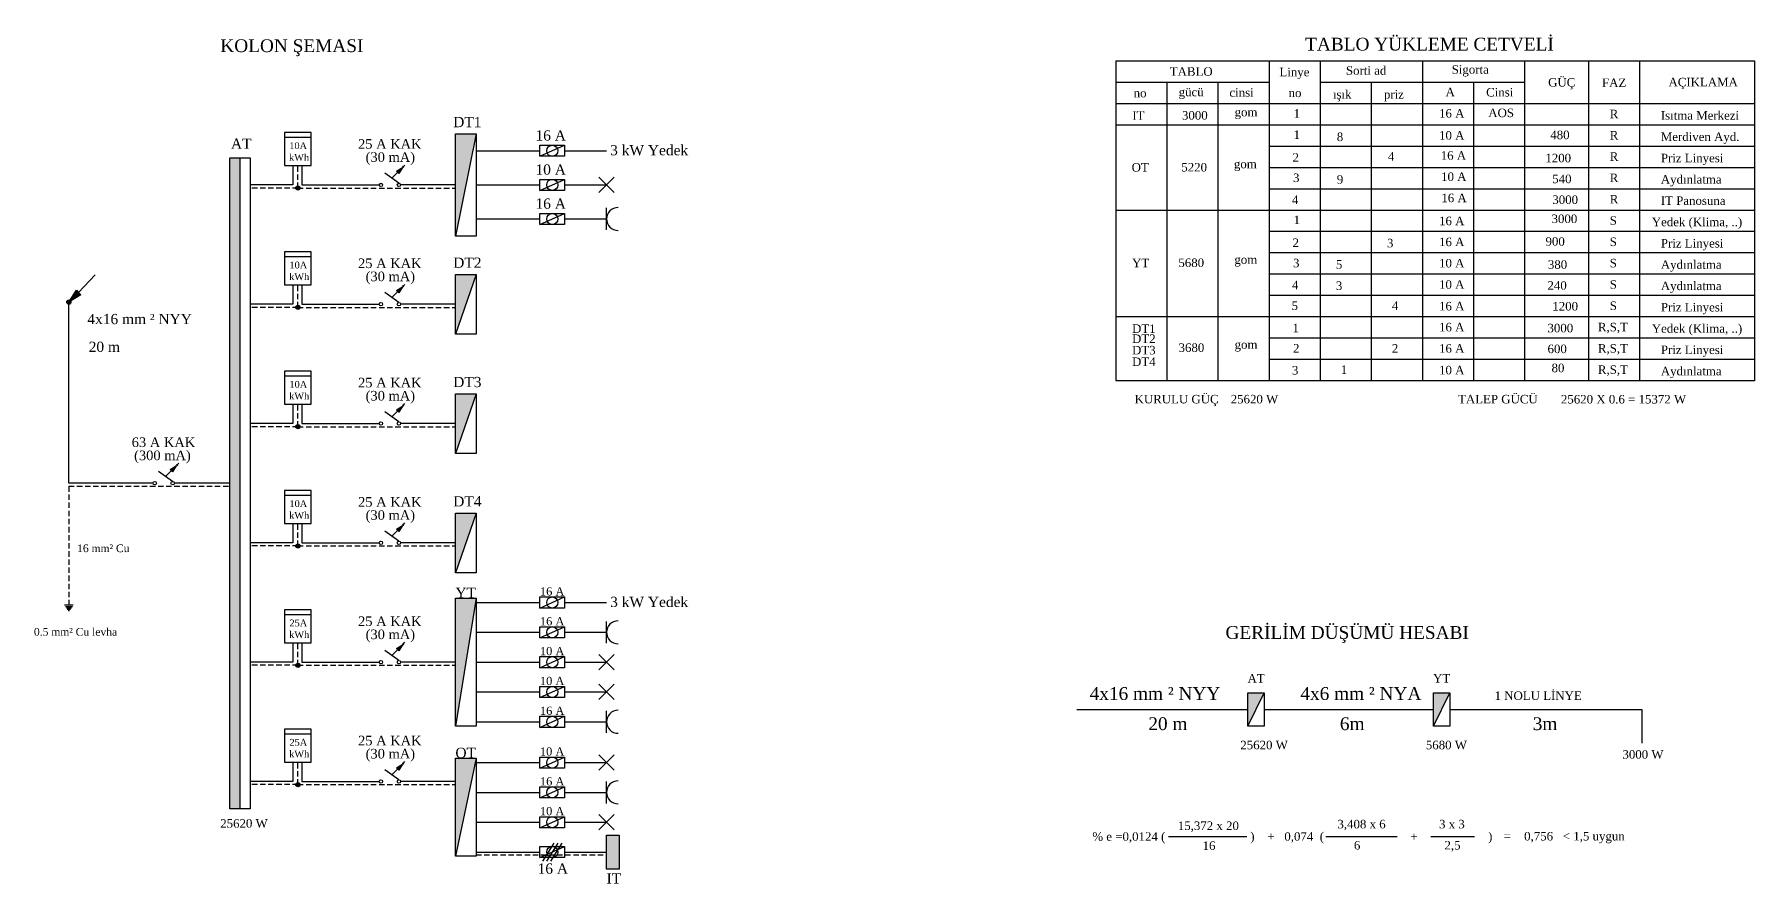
# Model space of a CAD drawing. Extents: x 17098 to 26368, y -5184 to -2184.
# Drawn here: x 21425 to 23444, y -4310 to -3314 of the extents above; entities that cross this region are included whole.
import ezdxf

# ---------------------------------------------------------------- set-up
doc = ezdxf.new("R2010")
doc.units = 0
doc.header["$MEASUREMENT"] = 0
doc.linetypes.add('DASHED2', pattern=[9.525, 6.35, -3.175])
for name, color, linetype in [('BUAT', 241, 'CONTINUOUS'), ('LINYE', 2, 'CONTINUOUS'), ('sorti', 3, 'CONTINUOUS'), ('TV', 5, 'DASHED2')]:
    doc.layers.add(name, color=color, linetype=linetype)
doc.styles.get("Standard").update_dxf_attribs({"font": 'times.ttf'})

msp = doc.modelspace()

# ---------------------------------------------------------------- hatches: boundary and pattern name
at = {"layer": 'BUAT'}
for points in [[(21476.4, -3616.8), (21473.8, -3614), (21466.3, -3625.9, -0.125099), (21467.2, -3626.7), (21479.2, -3619.5)], [(21467.5, -3628, 1), (21462.5, -3628, 1)]]:
    msp.add_hatch(color=256, dxfattribs=at).paths.add_polyline_path(points)
at = {"layer": 'LINYE'}
for points in [[(21943, -3430.4), (21919, -3430.4), (21919, -3550.4)], [(21736.4, -3494.1, 1), (21731.4, -3494.1, 1)], [(21943, -3595.4), (21919, -3595.4), (21919, -3665.4)], [(21736.4, -3634.1, 1), (21731.4, -3634.1, 1)], [(21943, -3735.4), (21919, -3735.4), (21919, -3805.4)], [(21736.4, -3774.1, 1), (21731.4, -3774.1, 1)], [(21943, -3875.4), (21919, -3875.4), (21919, -3945.4)], [(21736.4, -3914.1, 1), (21731.4, -3914.1, 1)], [(21943, -3975.4), (21919, -3975.4), (21919, -4125.4)], [(21736.4, -4054.1, 1), (21731.4, -4054.1, 1)], [(22868.3, -4086.3), (22849.2, -4086.3), (22849.2, -4125.6)], [(23086.1, -4086.3), (23067, -4086.3), (23067, -4125.6)], [(21943, -4163.2), (21919, -4163.2), (21919, -4278.2)], [(21736.4, -4194.1, 1), (21731.4, -4194.1, 1)]]:
    msp.add_hatch(color=256, dxfattribs=at).paths.add_polyline_path(points)
at = {"layer": 'sorti'}
for points in [[(21653.8, -4222.3), (21665.8, -4222.3), (21665.8, -3458.6), (21653.8, -3458.6)], [(21849.5, -3474.4), (21852.2, -3477.2), (21856.6, -3470.1)], [(21849.5, -3614.4), (21852.2, -3617.2), (21856.6, -3610.1)], [(21849.5, -3754.4), (21852.2, -3757.2), (21856.6, -3750.1)], [(21583.9, -3824.4), (21586.6, -3827.2), (21590.9, -3820.1)], [(21849.5, -3894.4), (21852.2, -3897.2), (21856.6, -3890.1)], [(21849.5, -4034.4), (21852.2, -4037.2), (21856.6, -4030.1)], [(21849.5, -4174.4), (21852.2, -4177.2), (21856.6, -4170.1)], [(22111.2, -4253.2), (22096.2, -4253.2), (22096.2, -4293.2), (22111.2, -4293.2)]]:
    msp.add_hatch(color=256, dxfattribs=at).paths.add_polyline_path(points)

# ---------------------------------------------------------------- linework, layer by layer
at = {"layer": 'BUAT'}
msp.add_circle((21465, -3628), 2.5, dxfattribs=at)
at = {"layer": 'LINYE'}
for p, q in [((22694.1, -3344.9), (23444.1, -3344.9)), ((22694.1, -3344.9), (22694.1, -3719.9)), ((22874.1, -3344.9), (22874.1, -3519.9)), ((22934.1, -3344.9), (22934.1, -3519.9)), ((23054.1, -3344.9), (23054.1, -3519.9)), ((23174.1, -3344.9), (23174.1, -3519.9)), ((23249.1, -3344.9), (23249.1, -3519.9)), ((23309.1, -3344.9), (23309.1, -3519.9)), ((23444.1, -3344.9), (23444.1, -3519.9)), ((22694.1, -3369.9), (22874.1, -3369.9)), ((22754.1, -3369.9), (22754.1, -3519.9)), ((22814.1, -3369.9), (22814.1, -3519.9)), ((22934.1, -3369.9), (23174.1, -3369.9)), ((22994.1, -3369.9), (22994.1, -3519.9)), ((23114.1, -3369.9), (23114.1, -3519.9)), ((22694.1, -3394.9), (23444.1, -3394.9)), ((22694.1, -3419.9), (23444.1, -3419.9)), ((22874.1, -3444.9), (23444.1, -3444.9)), ((21727.8, -3467.7), (21727.8, -3490.4)), ((21738.6, -3467.7), (21738.6, -3490.4)), ((22874.1, -3469.9), (23444.1, -3469.9)), ((21727.8, -3490.4), (21677.8, -3490.4)), ((21738.6, -3490.4), (21829.4, -3490.4)), ((21852.3, -3488.4), (21835.9, -3476.7)), ((21919, -3490.4), (21854.5, -3490.4)), ((22874.1, -3494.9), (23444.1, -3494.9)), ((22694.1, -3519.9), (23444.1, -3519.9)), ((22754.1, -3519.9), (22754.1, -3719.9)), ((22814.1, -3519.9), (22814.1, -3719.9)), ((22874.1, -3519.9), (22874.1, -3644.9)), ((22934.1, -3519.9), (22934.1, -3644.9)), ((22994.1, -3519.9), (22994.1, -3644.9)), ((23054.1, -3519.9), (23054.1, -3644.9)), ((23114.1, -3519.9), (23114.1, -3644.9)), ((23174.1, -3519.9), (23174.1, -3644.9)), ((23249.1, -3519.9), (23249.1, -3644.9)), ((23309.1, -3519.9), (23309.1, -3644.9)), ((23444.1, -3519.9), (23444.1, -3669.9)), ((22874.1, -3544.9), (23444.1, -3544.9)), ((22874.1, -3569.9), (23444.1, -3569.9)), ((21464.9, -3628.1), (21473.8, -3614)), ((21473.8, -3614), (21476.4, -3616.8)), ((21727.8, -3607.7), (21727.8, -3630.4)), ((21738.6, -3607.7), (21738.6, -3630.4)), ((22874.1, -3594.9), (23444.1, -3594.9)), ((21479.2, -3619.5), (21464.9, -3628.1)), ((21464.9, -3840.4), (21464.9, -3628.1)), ((21476.4, -3616.8), (21479.2, -3619.5)), ((21727.8, -3630.4), (21677.8, -3630.4)), ((21738.6, -3630.4), (21829.4, -3630.4)), ((21852.3, -3628.4), (21835.9, -3616.7)), ((21919, -3630.4), (21854.5, -3630.4)), ((22874.1, -3619.9), (23444.1, -3619.9)), ((22694.1, -3644.9), (23444.1, -3644.9)), ((22874.1, -3644.9), (22874.1, -3719.9)), ((22934.1, -3644.9), (22934.1, -3719.9)), ((22994.1, -3644.9), (22994.1, -3719.9)), ((23054.1, -3644.9), (23054.1, -3719.9)), ((23114.1, -3644.9), (23114.1, -3719.9)), ((23174.1, -3644.9), (23174.1, -3719.9)), ((23249.1, -3644.9), (23249.1, -3719.9)), ((23309.1, -3644.9), (23309.1, -3719.9)), ((22874.1, -3669.9), (23444.1, -3669.9)), ((23444.1, -3669.9), (23444.1, -3720.5)), ((22874.1, -3694.9), (23444.1, -3694.9)), ((22694.1, -3719.9), (23444.1, -3719.9)), ((21727.8, -3747.7), (21727.8, -3770.4)), ((21738.6, -3747.7), (21738.6, -3770.4)), ((21727.8, -3770.4), (21677.8, -3770.4)), ((21738.6, -3770.4), (21829.4, -3770.4)), ((21852.3, -3768.4), (21835.9, -3756.7)), ((21919, -3770.4), (21854.5, -3770.4)), ((21586.6, -3838.4), (21570.3, -3826.7)), ((21563.8, -3840.4), (21464.9, -3840.4)), ((21653.8, -3840.4), (21588.9, -3840.4)), ((21727.8, -3887.7), (21727.8, -3910.4)), ((21738.6, -3887.7), (21738.6, -3910.4)), ((21852.3, -3908.4), (21835.9, -3896.7)), ((21727.8, -3910.4), (21677.8, -3910.4)), ((21738.6, -3910.4), (21829.4, -3910.4)), ((21919, -3910.4), (21854.5, -3910.4)), ((21727.8, -4027.7), (21727.8, -4050.4)), ((21738.6, -4027.7), (21738.6, -4050.4)), ((21852.3, -4048.4), (21835.9, -4036.7)), ((21727.8, -4050.4), (21677.8, -4050.4)), ((21738.6, -4050.4), (21829.4, -4050.4)), ((21919, -4050.4), (21854.5, -4050.4)), ((22648.2, -4106), (22849.2, -4106)), ((22868.3, -4106), (23067, -4106)), ((23086.1, -4106), (23311.6, -4106)), ((23311.6, -4106), (23311.6, -4145.3)), ((21727.8, -4167.7), (21727.8, -4190.4)), ((21738.6, -4167.7), (21738.6, -4190.4)), ((21852.3, -4188.4), (21835.9, -4176.7)), ((21727.8, -4190.4), (21677.8, -4190.4)), ((21738.6, -4190.4), (21829.4, -4190.4)), ((21919, -4190.4), (21854.5, -4190.4))]:
    msp.add_line(p, q, dxfattribs=at)
for centre in [(21733.9, -3494.1), (21733.9, -3634.1), (21733.9, -3774.1), (21733.9, -3914.1), (21733.9, -4054.1), (21733.9, -4194.1)]:
    msp.add_circle(centre, 2.5, dxfattribs=at)
at = {"layer": 'sorti'}
for p, q in [((21749.3, -3428.9), (21718.1, -3428.9)), ((21718.1, -3428.9), (21718.1, -3467.7)), ((21749.3, -3467.7), (21749.3, -3428.9)), ((21919, -3430.4), (21943, -3430.4)), ((21943, -3430.4), (21919, -3550.4)), ((21919, -3550.4), (21919, -3430.4)), ((21943, -3430.4), (21943, -3550.4)), ((21749.3, -3434.9), (21718.1, -3434.9)), ((21943, -3450.4), (22018, -3450.4)), ((22018, -3456.9), (22018, -3443.9)), ((22018, -3456.9), (22046.9, -3443.9)), ((22018, -3443.9), (22046.9, -3443.9)), ((22046.9, -3443.9), (22046.9, -3456.9)), ((22046.9, -3450.4), (22096.2, -3450.4)), ((21653.8, -4222.3), (21653.8, -3458.6)), ((21653.8, -3458.6), (21677.8, -3458.6)), ((21665.8, -3458.6), (21665.8, -4222.3)), ((21677.8, -3458.6), (21677.8, -4222.3)), ((21718.1, -3467.7), (21749.3, -3467.7)), ((21844.1, -3482.6), (21856.6, -3470.1)), ((21849.5, -3474.4), (21856.6, -3470.1)), ((21856.6, -3470.1), (21852.2, -3477.2)), ((21858.4, -3470.1), (21856.6, -3468.8)), ((21857.4, -3469.4), (21859.6, -3467.1)), ((22046.9, -3456.9), (22018, -3456.9)), ((21849.5, -3474.4), (21852.2, -3477.2)), ((21943, -3490.4), (22018, -3490.4)), ((22018, -3483.9), (22046.9, -3483.9)), ((22018, -3496.9), (22046.9, -3483.9)), ((22018, -3496.9), (22018, -3483.9)), ((22046.9, -3483.9), (22046.9, -3496.9)), ((22046.9, -3490.4), (22096.2, -3490.4)), ((22087.2, -3499.4), (22105.2, -3481.4)), ((22087.2, -3481.4), (22105.2, -3499.4)), ((22046.9, -3496.9), (22018, -3496.9)), ((21943, -3530.4), (22018, -3530.4)), ((22018, -3523.9), (22046.9, -3523.9)), ((22018, -3536.9), (22046.9, -3523.9)), ((22018, -3536.9), (22018, -3523.9)), ((22046.9, -3523.9), (22046.9, -3536.9)), ((22046.9, -3530.4), (22096.2, -3530.4)), ((22096.2, -3530.4), (22096.2, -3517.5)), ((22096.2, -3543.3), (22096.2, -3530.4)), ((21943, -3550.4), (21919, -3550.4)), ((22046.9, -3536.9), (22018, -3536.9)), ((21749.5, -3568.9), (21718.3, -3568.9)), ((21718.3, -3568.9), (21718.3, -3607.7)), ((21749.5, -3607.7), (21749.5, -3568.9)), ((21749.5, -3574.9), (21718.3, -3574.9)), ((21476.4, -3616.8), (21495.9, -3595.8)), ((21718.3, -3607.7), (21749.5, -3607.7)), ((21844.1, -3622.6), (21856.6, -3610.1)), ((21849.5, -3614.4), (21856.6, -3610.1)), ((21849.5, -3614.4), (21852.2, -3617.2)), ((21856.6, -3610.1), (21852.2, -3617.2)), ((21858.4, -3610.1), (21856.6, -3608.8)), ((21857.4, -3609.4), (21859.6, -3607.1)), ((21919, -3595.4), (21943, -3595.4)), ((21943, -3595.4), (21919, -3665.4)), ((21919, -3665.4), (21919, -3595.4)), ((21943, -3595.4), (21943, -3665.4)), ((21943, -3665.4), (21919, -3665.4)), ((21749.5, -3708.9), (21718.3, -3708.9)), ((21718.3, -3708.9), (21718.3, -3747.7)), ((21749.5, -3714.9), (21718.3, -3714.9)), ((21749.5, -3747.7), (21749.5, -3708.9)), ((21919, -3735.4), (21943, -3735.4)), ((21943, -3735.4), (21919, -3805.4)), ((21919, -3805.4), (21919, -3735.4)), ((21943, -3735.4), (21943, -3805.4)), ((21718.3, -3747.7), (21749.5, -3747.7)), ((21844.1, -3762.6), (21856.6, -3750.1)), ((21849.5, -3754.4), (21856.6, -3750.1)), ((21849.5, -3754.4), (21852.2, -3757.2)), ((21856.6, -3750.1), (21852.2, -3757.2)), ((21858.4, -3750.1), (21856.6, -3748.8)), ((21857.4, -3749.4), (21859.6, -3747.1)), ((21943, -3805.4), (21919, -3805.4)), ((21578.5, -3832.6), (21590.9, -3820.1)), ((21583.9, -3824.4), (21590.9, -3820.1)), ((21583.9, -3824.4), (21586.6, -3827.2)), ((21590.9, -3820.1), (21586.6, -3827.2)), ((21592.8, -3820.1), (21590.9, -3818.8)), ((21591.8, -3819.4), (21594, -3817.1)), ((21749.5, -3848.9), (21718.3, -3848.9)), ((21718.3, -3848.9), (21718.3, -3887.7)), ((21749.5, -3854.9), (21718.3, -3854.9)), ((21749.5, -3887.7), (21749.5, -3848.9)), ((21919, -3875.4), (21943, -3875.4)), ((21943, -3875.4), (21919, -3945.4)), ((21919, -3945.4), (21919, -3875.4)), ((21943, -3875.4), (21943, -3945.4)), ((21718.3, -3887.7), (21749.5, -3887.7)), ((21844.1, -3902.6), (21856.6, -3890.1)), ((21849.5, -3894.4), (21856.6, -3890.1)), ((21849.5, -3894.4), (21852.2, -3897.2)), ((21856.6, -3890.1), (21852.2, -3897.2)), ((21858.4, -3890.1), (21856.6, -3888.8)), ((21857.4, -3889.4), (21859.6, -3887.1)), ((21943, -3945.4), (21919, -3945.4)), ((21919, -3975.4), (21943, -3975.4)), ((21943, -3975.4), (21919, -4125.4)), ((21919, -4125.4), (21919, -3975.4)), ((21943, -3975.4), (21943, -4125.4)), ((22018, -3973.9), (22046.9, -3973.9)), ((22018, -3986.9), (22046.9, -3973.9)), ((22018, -3986.9), (22018, -3973.9)), ((22046.9, -3973.9), (22046.9, -3986.9)), ((21459.9, -3983.3), (21465, -3983.3)), ((21461, -3984.9), (21465, -3984.9)), ((21462.1, -3986.5), (21465, -3986.5)), ((21463.1, -3988.1), (21465, -3988.1)), ((21464.2, -3989.7), (21465, -3989.7)), ((21465, -3983.3), (21470.2, -3983.3)), ((21465, -3984.9), (21469.1, -3984.9)), ((21465, -3986.5), (21468, -3986.5)), ((21465, -3988.1), (21466.9, -3988.1)), ((21465, -3989.7), (21465.9, -3989.7)), ((21749.5, -3988.9), (21718.3, -3988.9)), ((21718.3, -3988.9), (21718.3, -4027.7)), ((21749.5, -3994.9), (21718.3, -3994.9)), ((21749.5, -4027.7), (21749.5, -3988.9)), ((21943, -3980.4), (22018, -3980.4)), ((22046.9, -3986.9), (22018, -3986.9)), ((22046.9, -3980.4), (22096.2, -3980.4)), ((21943, -4015.4), (22018, -4015.4)), ((22018, -4008.9), (22046.9, -4008.9)), ((22018, -4021.9), (22046.9, -4008.9)), ((22018, -4021.9), (22018, -4008.9)), ((22046.9, -4008.9), (22046.9, -4021.9)), ((22046.9, -4015.4), (22096.2, -4015.4)), ((22096.2, -4015.4), (22096.2, -4002.5)), ((22096.2, -4028.3), (22096.2, -4015.4)), ((21718.3, -4027.7), (21749.5, -4027.7)), ((21844.1, -4042.6), (21856.6, -4030.1)), ((21849.5, -4034.4), (21856.6, -4030.1)), ((21849.5, -4034.4), (21852.2, -4037.2)), ((21856.6, -4030.1), (21852.2, -4037.2)), ((21858.4, -4030.1), (21856.6, -4028.8)), ((21857.4, -4029.4), (21859.6, -4027.1)), ((22046.9, -4021.9), (22018, -4021.9)), ((21943, -4050.4), (22018, -4050.4)), ((22018, -4043.9), (22046.9, -4043.9)), ((22018, -4056.9), (22046.9, -4043.9)), ((22018, -4056.9), (22018, -4043.9)), ((22046.9, -4056.9), (22018, -4056.9)), ((22046.9, -4043.9), (22046.9, -4056.9)), ((22046.9, -4050.4), (22096.2, -4050.4)), ((22087.2, -4059.4), (22105.2, -4041.4)), ((22087.2, -4041.4), (22105.2, -4059.4)), ((22018, -4078.9), (22046.9, -4078.9)), ((22018, -4091.9), (22046.9, -4078.9)), ((22018, -4091.9), (22018, -4078.9)), ((22046.9, -4078.9), (22046.9, -4091.9)), ((22087.2, -4094.4), (22105.2, -4076.4)), ((22087.2, -4076.4), (22105.2, -4094.4)), ((21943, -4085.4), (22018, -4085.4)), ((22046.9, -4091.9), (22018, -4091.9)), ((22046.9, -4085.4), (22096.2, -4085.4)), ((22849.2, -4125.6), (22868.3, -4086.3)), ((22849.2, -4086.3), (22868.3, -4086.3)), ((22849.2, -4125.6), (22849.2, -4086.3)), ((22868.3, -4086.3), (22868.3, -4125.6)), ((23067, -4086.3), (23086.1, -4086.3)), ((23067, -4125.6), (23067, -4086.3)), ((23067, -4125.6), (23086.1, -4086.3)), ((23086.1, -4086.3), (23086.1, -4125.6)), ((22018, -4113.9), (22046.9, -4113.9)), ((22018, -4126.9), (22046.9, -4113.9)), ((22018, -4126.9), (22018, -4113.9)), ((22046.9, -4113.9), (22046.9, -4126.9)), ((22096.2, -4120.4), (22096.2, -4107.5)), ((21749.5, -4128.9), (21718.3, -4128.9)), ((21718.3, -4128.9), (21718.3, -4167.7)), ((21749.5, -4134.9), (21718.3, -4134.9)), ((21749.5, -4167.7), (21749.5, -4128.9)), ((21943, -4125.4), (21919, -4125.4)), ((21943, -4120.4), (22018, -4120.4)), ((22046.9, -4126.9), (22018, -4126.9)), ((22046.9, -4120.4), (22096.2, -4120.4)), ((22096.2, -4133.3), (22096.2, -4120.4)), ((22868.3, -4125.6), (22849.2, -4125.6)), ((23086.1, -4125.6), (23067, -4125.6)), ((22087.2, -4177.2), (22105.2, -4159.2)), ((22087.2, -4159.2), (22105.2, -4177.2)), ((21718.3, -4167.7), (21749.5, -4167.7)), ((21844.1, -4182.6), (21856.6, -4170.1)), ((21849.5, -4174.4), (21856.6, -4170.1)), ((21849.5, -4174.4), (21852.2, -4177.2)), ((21856.6, -4170.1), (21852.2, -4177.2)), ((21858.4, -4170.1), (21856.6, -4168.8)), ((21857.4, -4169.4), (21859.6, -4167.1)), ((21919, -4163.2), (21943, -4163.2)), ((21943, -4163.2), (21919, -4278.2)), ((21919, -4278.2), (21919, -4163.2)), ((21943, -4163.2), (21943, -4278.2)), ((21943, -4168.2), (22018, -4168.2)), ((22018, -4161.8), (22046.9, -4161.8)), ((22018, -4174.7), (22046.9, -4161.8)), ((22018, -4174.7), (22018, -4161.8)), ((22046.9, -4174.7), (22018, -4174.7)), ((22046.9, -4161.8), (22046.9, -4174.7)), ((22046.9, -4168.2), (22096.2, -4168.2)), ((22018, -4196.8), (22046.9, -4196.8)), ((22018, -4209.7), (22046.9, -4196.8)), ((22018, -4209.7), (22018, -4196.8)), ((22046.9, -4196.8), (22046.9, -4209.7)), ((22096.2, -4203.2), (22096.2, -4190.4)), ((21943, -4203.2), (22018, -4203.2)), ((22046.9, -4209.7), (22018, -4209.7)), ((22046.9, -4203.2), (22096.2, -4203.2)), ((22096.2, -4216.1), (22096.2, -4203.2)), ((21677.8, -4222.3), (21653.8, -4222.3)), ((21943, -4238.2), (22018, -4238.2)), ((22018, -4231.8), (22046.9, -4231.8)), ((22018, -4244.7), (22046.9, -4231.8)), ((22018, -4244.7), (22018, -4231.8)), ((22046.9, -4231.8), (22046.9, -4244.7)), ((22046.9, -4238.2), (22096.2, -4238.2)), ((22087.2, -4247.2), (22105.2, -4229.2)), ((22087.2, -4229.2), (22105.2, -4247.2)), ((22046.9, -4244.7), (22018, -4244.7)), ((22096.2, -4293.2), (22096.2, -4253.2)), ((22096.2, -4253.2), (22111.2, -4253.2)), ((22111.2, -4253.2), (22111.2, -4293.2)), ((22756, -4255), (22847.8, -4255)), ((22940.7, -4255.1), (23024.4, -4255.1)), ((23063.8, -4255.1), (23115.4, -4255.1)), ((21943, -4278.2), (21919, -4278.2)), ((21943, -4273.2), (22018, -4273.2)), ((22018, -4279.7), (22018, -4266.8)), ((22018, -4279.7), (22046.9, -4266.8)), ((22018, -4266.8), (22046.9, -4266.8)), ((22046.9, -4279.7), (22018, -4279.7)), ((22034.3, -4262.8), (22020.9, -4283.7)), ((22039.1, -4262.8), (22025.7, -4283.7)), ((22043.8, -4262.8), (22030.4, -4283.7)), ((22046.9, -4266.8), (22046.9, -4279.7)), ((22046.9, -4273.2), (22096.2, -4273.2)), ((22111.2, -4293.2), (22096.2, -4293.2))]:
    msp.add_line(p, q, dxfattribs=at)
for centre, radius in [((22032.5, -3450.4), 6.5), ((21831.4, -3490.4), 2), ((21852.5, -3490.4), 2), ((22032.5, -3490.4), 6.5), ((22032.5, -3530.4), 6.5), ((21831.4, -3630.4), 2), ((21852.5, -3630.4), 2), ((21831.4, -3770.4), 2), ((21852.5, -3770.4), 2), ((21565.8, -3840.4), 2), ((21586.9, -3840.4), 2), ((21831.4, -3910.4), 2), ((21852.5, -3910.4), 2), ((22032.5, -3980.4), 6.5), ((22032.5, -4015.4), 6.5), ((21831.4, -4050.4), 2), ((21852.5, -4050.4), 2), ((22032.5, -4050.4), 6.5), ((22032.5, -4085.4), 6.5), ((22032.5, -4120.4), 6.5), ((22032.5, -4168.2), 6.5), ((21831.4, -4190.4), 2), ((21852.5, -4190.4), 2), ((22032.5, -4203.2), 6.5), ((22032.5, -4238.2), 6.5), ((22032.5, -4273.2), 6.5)]:
    msp.add_circle(centre, radius, dxfattribs=at)
for centre in [(22109.7, -3530.4), (22109.7, -4015.4), (22109.7, -4120.4), (22109.7, -4203.2)]:
    msp.add_arc(centre, 13.5, 90, 270, dxfattribs=at)
at = {"layer": 'TV'}
for p, q in [((21733.9, -3494.1), (21733.9, -3467.7)), ((21733.9, -3494.1), (21677.8, -3494.1)), ((21733.9, -3494.1), (21919, -3494.1)), ((21733.9, -3634.1), (21733.9, -3607.7)), ((21733.9, -3634.1), (21677.8, -3634.1)), ((21733.9, -3634.1), (21919, -3634.1)), ((21733.9, -3774.1), (21733.9, -3747.7)), ((21733.9, -3774.1), (21677.8, -3774.1)), ((21733.9, -3774.1), (21919, -3774.1)), ((21465, -3844.1), (21653.8, -3844.1)), ((21465, -3844.1), (21465, -3983.3)), ((21733.9, -3914.1), (21733.9, -3887.7)), ((21733.9, -3914.1), (21677.8, -3914.1)), ((21733.9, -3914.1), (21919, -3914.1)), ((21733.9, -4054.1), (21733.9, -4027.7)), ((21733.9, -4054.1), (21677.8, -4054.1)), ((21733.9, -4054.1), (21919, -4054.1)), ((21733.9, -4194.1), (21733.9, -4167.7)), ((21733.9, -4194.1), (21677.8, -4194.1)), ((21733.9, -4194.1), (21919, -4194.1)), ((21943, -4276.5), (22096.2, -4276.5))]:
    msp.add_line(p, q, dxfattribs=at)

# ---------------------------------------------------------------- texts
at = {"layer": 'sorti'}
for s, height, p in [('KOLON ŞEMASI', 15, (21642.8, -3334.6)), ('TABLO YÜKLEME CETVELİ', 15, (22916.4, -3332.8)), ('TABLO', 10, (22757.5, -3362.4)), ('Sorti ad', 10, (22964.3, -3361.2)), ('Sigorta', 10, (23088.4, -3360)), ('Linye', 10, (22886.2, -3363)), ('GÜÇ', 10, (23201.7, -3375.1)), ('FAZ', 10, (23264.9, -3375.6)), ('AÇIKLAMA', 10, (23343, -3374.8)), ('no', 10, (22715.1, -3387.6)), ('gücü', 10, (22767.9, -3386.4)), ('cinsi', 10, (22827.5, -3387)), ('no', 10, (22897, -3387.4)), ('ışık', 10, (22949, -3389.2)), ('priz', 10, (23008.9, -3389.2)), ('A', 10, (23081.3, -3386.4)), ('Cinsi', 10, (23128.9, -3386.7)), ('DT1', 12, (21916.2, -3422.7)), ('IT', 10, (22713.5, -3414)), ('3000', 10, (22771.8, -3413.8)), ('gom', 10, (22833.6, -3410)), ('1', 10, (22902.9, -3411.5)), ('16 A', 10, (23073.6, -3411.5)), ('AOS', 10, (23131.4, -3410.9)), ('R', 10, (23274, -3412.2)), ('Isıtma Merkezi', 10, (23334, -3413.9)), ('16 A', 12, (22012.8, -3438.4)), ('1', 10, (22902.9, -3436.5)), ('8', 10, (22953.6, -3439)), ('10 A', 10, (23073.6, -3437.3)), ('480', 10, (23204.2, -3436.8)), ('R', 10, (23274, -3437.2)), ('Merdiven Ayd.', 10, (23334, -3438.9)), ('AT', 12, (21655.3, -3448)), ('10A', 8, (21723.8, -3448.4)), ('25 A KAK', 11.25, (21804.5, -3448)), ('(30 mA)', 11.25, (21813.4, -3463.4)), ('3 kW Yedek', 12, (22100.5, -3455.7)), ('2', 10, (22901.6, -3463.3)), ('4', 10, (23013.6, -3462)), ('16 A', 10, (23075.6, -3460.9)), ('R', 10, (23274, -3462.2)), ('kWh', 8, (21723.5, -3462.1)), ('10 A', 12, (22012.8, -3478.4)), ('OT', 10, (22712.7, -3474.8)), ('5220', 10, (22771, -3474.7)), ('gom', 10, (22832.8, -3470.9)), ('1200', 10, (23198.4, -3463.9)), ('Priz Linyesi', 10, (23334, -3463.9)), ('3', 10, (22902.2, -3487.1)), ('9', 10, (22953.6, -3489)), ('10 A', 10, (23076, -3485.8)), ('540', 10, (23206.5, -3488.4)), ('R', 10, (23274, -3487.2)), ('Aydınlatma', 10, (23334, -3488.9)), ('16 A', 12, (22012.8, -3518.4)), ('4', 10, (22900.9, -3512.9)), ('16 A', 10, (23076.3, -3510.7)), ('3000', 10, (23206.6, -3512.8)), ('R', 10, (23274, -3512.2)), ('IT Panosuna', 10, (23334, -3513.9)), ('1', 10, (22902.9, -3536.5)), ('16 A', 10, (23073.6, -3537.7)), ('3000', 10, (23205.7, -3535.2)), ('S', 10, (23274, -3537.2)), ('Yedek (Klima, ..)', 10, (23323.4, -3538.9)), ('2', 10, (22901.6, -3563.3)), ('3', 10, (23012.5, -3563.7)), ('16 A', 10, (23073.6, -3562.3)), ('900', 10, (23198.6, -3561.8)), ('S', 10, (23274, -3562.2)), ('Priz Linyesi', 10, (23334, -3563.9)), ('kWh', 8, (21723.7, -3602.1)), ('10A', 8, (21724, -3588.4)), ('25 A KAK', 11.25, (21804.5, -3588)), ('(30 mA)', 11.25, (21813.4, -3603.4)), ('DT2', 12, (21916.2, -3587.7)), ('YT', 10, (22713.2, -3587)), ('5680', 10, (22767.6, -3586.8)), ('gom', 10, (22833.3, -3583)), ('3', 10, (22902.2, -3587.1)), ('5', 10, (22952.5, -3588.7)), ('10 A', 10, (23073.6, -3587.3)), ('380', 10, (23201.4, -3588.9)), ('S', 10, (23274, -3587.2)), ('Aydınlatma', 10, (23334, -3588.9)), ('4', 10, (22900.9, -3612.9)), ('3', 10, (22952.5, -3613.7)), ('10 A', 10, (23073.6, -3612.3)), ('240', 10, (23200.9, -3613.4)), ('S', 10, (23274, -3612.2)), ('Aydınlatma', 10, (23334, -3613.9)), ('5', 10, (22900.5, -3637.2)), ('4', 10, (23018.2, -3637.2)), ('16 A', 10, (23073.6, -3637.7)), ('1200', 10, (23206.6, -3637.8)), ('S', 10, (23274, -3637.2)), ('Priz Linyesi', 10, (23334, -3638.9)), ('4x16 mm ² NYY', 12, (21486.7, -3653.8)), ('DT1', 10, (22713.2, -3664.1)), ('1', 10, (22901.6, -3663.3)), ('16 A', 10, (23073.6, -3662.3)), ('3000', 10, (23200.9, -3663.4)), ('R,S,T', 10, (23260.1, -3662.2)), ('Yedek (Klima, ..)', 10, (23323.4, -3663.9)), ('20 m', 12, (21488.3, -3686.4)), ('DT2', 10, (22713.2, -3675.9)), ('gom', 10, (22833.6, -3682.7)), ('DT3', 10, (22713.2, -3689.3)), ('DT4', 10, (22713.2, -3702.9)), ('3680', 10, (22767.8, -3686.4)), ('2', 10, (22902.2, -3687.1)), ('2', 10, (23018.2, -3687.2)), ('16 A', 10, (23073.6, -3687.3)), ('600', 10, (23201, -3687.8)), ('R,S,T', 10, (23260.1, -3687.2)), ('Priz Linyesi', 10, (23334, -3688.9)), ('DT3', 12, (21916.2, -3727.7)), ('3', 10, (22900.9, -3712.9)), ('1', 10, (22958.2, -3712.2)), ('10 A', 10, (23073.6, -3712.7)), ('80', 10, (23205.7, -3710.2)), ('R,S,T', 10, (23260.1, -3712.2)), ('Aydınlatma', 10, (23334, -3713.9)), ('kWh', 8, (21723.7, -3742.1)), ('10A', 8, (21724, -3728.4)), ('25 A KAK', 11.25, (21804.5, -3728)), ('(30 mA)', 11.25, (21813.4, -3743.4)), ('KURULU GÜÇ', 10, (22716.2, -3746.8)), ('TALEP GÜCÜ', 10, (23095.9, -3746.8)), ('25620 W', 10, (22829, -3746.8)), ('25620 X 0.6 = 15372 W', 10, (23216.7, -3746.9)), ('63 A KAK', 11.25, (21538.8, -3798)), ('(300 mA)', 11.25, (21541.6, -3813.4)), ('25 A KAK', 11.25, (21804.5, -3868)), ('DT4', 12, (21916.2, -3867.7)), ('kWh', 8, (21723.7, -3882.1)), ('10A', 8, (21724, -3868.4)), ('(30 mA)', 11.25, (21813.4, -3883.4)), ('16 mm² Cu', 9, (21474.7, -3921.3)), ('YT', 12, (21918.8, -3975)), ('16 A', 9.6, (22018.1, -3972.2)), ('3 kW Yedek', 12, (22100.5, -3985.7)), ('25 A KAK', 11.25, (21804.5, -4008)), ('16 A', 9.6, (22018.1, -4007.2)), ('0.5 mm² Cu levha', 9, (21424, -4019.3)), ('kWh', 8, (21723.7, -4022.1)), ('25A', 8, (21724, -4008.4)), ('(30 mA)', 11.25, (21813.4, -4023.4)), ('GERİLİM DÜŞÜMÜ HESABI', 15, (22822.9, -4023.1)), ('10 A', 9.6, (22018.1, -4042.2)), ('10 A', 9.6, (22018.1, -4077.2)), ('AT', 10, (22848.8, -4074.3)), ('YT', 10, (23066.6, -4074.3)), ('4x16 mm ² NYY', 15, (22663.4, -4094.7)), ('4x6 mm ² NYA', 15, (22910.8, -4094.7)), ('1 NOLU LİNYE', 10, (23138.8, -4094.7)), ('16 A', 9.6, (22018.1, -4112.2)), ('20 m', 15, (22732.3, -4130.1)), ('6m', 15, (22957.2, -4130.1)), ('3m', 15, (23183.6, -4130.1)), ('25 A KAK', 11.25, (21804.5, -4148)), ('kWh', 8, (21723.7, -4162.1)), ('25A', 8, (21724, -4148.4)), ('(30 mA)', 11.25, (21813.4, -4163.4)), ('OT', 12, (21918.8, -4162.8)), ('10 A', 9.6, (22018.1, -4160)), ('25620 W', 10, (22840.3, -4152.6)), ('5680 W', 10, (23058.1, -4152.6)), ('3000 W', 10, (23288.9, -4163.6)), ('16 A', 9.6, (22018.1, -4195)), ('10 A', 9.6, (22018.1, -4230)), ('25620 W', 10, (21642.7, -4244.6)), ('15,372 x 20', 10, (22766.9, -4247.3)), ('3,408 x 6', 10, (22954.3, -4245.4)), ('3 x 3', 10, (23073.6, -4245.4)), ('% e =0,0124 (', 10, (22666.6, -4260)), ('16', 10, (22796, -4270.7)), (')    +   0,074  (', 10, (22852, -4259.9)), ('6', 10, (22973.7, -4270.2)), ('+', 10, (23039.8, -4260.1)), ('2,5', 10, (23080, -4270.2)), (')', 10, (23131.2, -4259.9)), ('=', 10, (23149.4, -4259.6)), ('0,756', 10, (23173.5, -4259.6)), ('< 1,5 uygun', 10, (23218.9, -4259.6)), ('16 A', 12, (22015.3, -4298.6)), ('IT', 12, (22096.3, -4310.2))]:
    msp.add_text(s, height=height, dxfattribs=at).set_placement(p)

doc.saveas('drawing.dxf')
